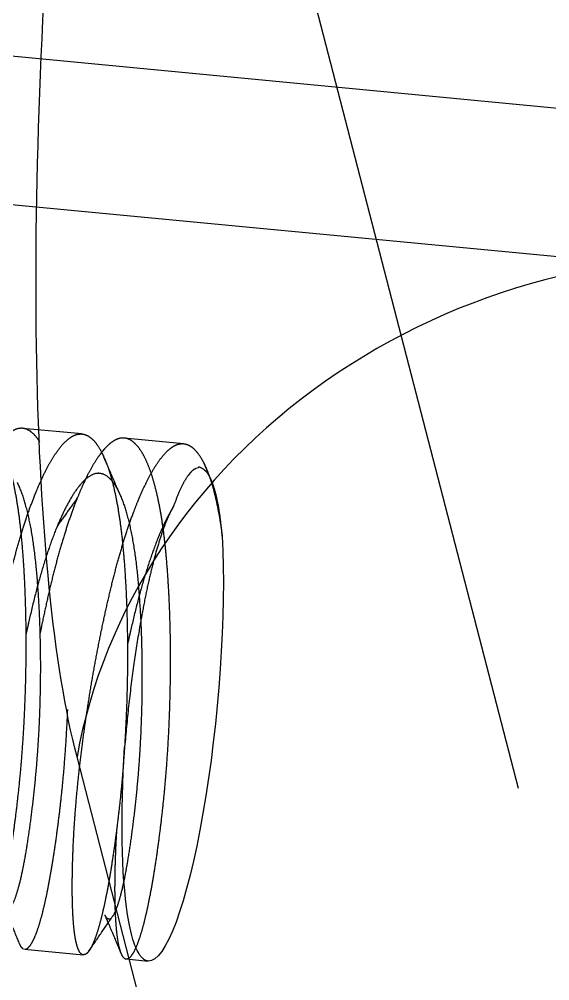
# Model space of a CAD drawing. Header units: millimetres. Extents: x -15 to 73, y -25 to 105.
# Drawn here: x -8.881 to -6.322, y 56.061 to 60.698 of the extents above; entities that cross this region are included whole.
import ezdxf

# ---------------------------------------------------------------- set-up
doc = ezdxf.new("R2010")
doc.units = ezdxf.units.MM
doc.linetypes.add('HIDDEN', pattern=[9.525, 6.35, -3.175])
doc.layers.get('0').update_dxf_attribs({"color": 253, "lineweight": 70, "true_color": 0x8faf8f})
doc.layers.add('Hidden', color=98, linetype='HIDDEN', lineweight=70, true_color=0x054805)

msp = doc.modelspace()

# ---------------------------------------------------------------- linework, layer by layer
at = {"color": 98, "lineweight": -3, "true_color": 0x054805}
msp.add_line((-4.7747, 42.3487), (-8.6024, 57.1401), dxfattribs=at)
at = {"color": 98, "lineweight": -3, "true_color": 0x054805, "extrusion": (-1.90893e-17, -5.39415e-17, -1)}
msp.add_ellipse((-7.7441, 61.9623), major_axis=(0.5131, 5.3756), ratio=0.171706, start_param=3.583213, end_param=4.662671, dxfattribs=at)
at = {"color": 98, "lineweight": -3, "true_color": 0x054805}
msp.add_ellipse((-5.6604, 56.8593), major_axis=(2.9043, 0.7516), ratio=0.890633, start_param=1.183586, end_param=2.754383, dxfattribs=at)
at = {"layer": 'Hidden', "lineweight": -3}
for p, q in [((-8.0649, 63.1366), (-3.8024, 46.6651)), ((-10.3488, 60.658), (-2.111, 59.8717)), ((-3.9914, 59.333), (-12.2292, 60.1192)), ((-8.5784, 58.6978), (-8.8646, 58.7251)), ((-8.0881, 58.651), (-8.3742, 58.6783)), ((-8.4725, 58.6229), (-8.4872, 58.6048)), ((-8.4647, 58.5672), (-8.4801, 58.603)), ((-8.0176, 58.5343), (-8.0294, 58.5309)), ((-7.9598, 58.4868), (-7.9898, 58.5562)), ((-8.0558, 58.5109), (-8.0664, 58.4982)), ((-8.4681, 56.3777), (-8.4522, 56.34)), ((-8.856, 56.2129), (-8.5723, 56.1858)), ((-8.3657, 56.1661), (-8.2594, 56.1559))]:
    msp.add_line(p, q, dxfattribs=at)
at = {"layer": 'Hidden', "lineweight": -3, "extrusion": (-1.90893e-17, -5.39415e-17, -1)}
for start_param, end_param in [(0.850662, 3.141593), (3.734359, 4.524735), (3.337875, 3.734359), (3.141593, 3.337875)]:
    msp.add_ellipse((-8.1406, 57.4003), major_axis=(0.1188, 1.2443), ratio=0.171706, start_param=start_param, end_param=end_param, dxfattribs=at)
at = {"layer": 'Hidden', "lineweight": -3}
for points, knots in [([(-8.8646, 58.7251), (-8.8678, 58.7252), (-8.8793, 58.7258), (-8.9006, 58.7205), (-8.9192, 58.7098), (-8.9294, 58.7019), (-8.9316, 58.7002)], [0, 0, 0, 0, 0.128092, 0.472489, 0.88112, 1, 1, 1, 1]), ([(-8.7814, 58.6588), (-8.7814, 58.6588), (-8.7882, 58.6689), (-8.8009, 58.6878), (-8.824, 58.7097), (-8.8459, 58.722), (-8.8597, 58.7243), (-8.8646, 58.7251)], [0, 0, 0, 0, 0.0012, 0.331848, 0.61849, 0.8642, 1, 1, 1, 1]), ([(-8.7995, 58.4192), (-8.794, 58.4325), (-8.78, 58.4658), (-8.7564, 58.5161), (-8.729, 58.567), (-8.7019, 58.6096), (-8.6753, 58.6442), (-8.6488, 58.6709), (-8.6227, 58.689), (-8.5988, 58.6981), (-8.5842, 58.6978), (-8.5784, 58.6978)], [0, 0, 0, 0, 0.115919, 0.291085, 0.447727, 0.58177, 0.697817, 0.799015, 0.883555, 0.953326, 1, 1, 1, 1]), ([(-8.5784, 58.6978), (-8.5762, 58.6975), (-8.5655, 58.6961), (-8.5527, 58.6908), (-8.5434, 58.6846), (-8.5412, 58.6831)], [0, 0, 0, 0, 0.165623, 0.80555, 1, 1, 1, 1]), ([(-8.5412, 58.6831), (-8.5355, 58.6786), (-8.5209, 58.6669), (-8.5013, 58.6411), (-8.4871, 58.6169), (-8.4798, 58.6019), (-8.4784, 58.599)], [0, 0, 0, 0, 0.206146, 0.528579, 0.909125, 1, 1, 1, 1]), ([(-8.3743, 58.6783), (-8.3804, 58.6783), (-8.3955, 58.6785), (-8.4198, 58.669), (-8.4379, 58.6566), (-8.4475, 58.6481), (-8.4494, 58.6465)], [0, 0, 0, 0, 0.216857, 0.540211, 0.909558, 1, 1, 1, 1]), ([(-8.3657, 56.1661), (-8.3618, 56.1666), (-8.352, 56.168), (-8.339, 56.1818), (-8.3259, 56.2023), (-8.3126, 56.2314), (-8.2991, 56.2687), (-8.2853, 56.3144), (-8.2716, 56.368), (-8.2581, 56.4284), (-8.2448, 56.4959), (-8.2318, 56.5707), (-8.2192, 56.6514), (-8.2072, 56.7368), (-8.1958, 56.8271), (-8.1851, 56.9225), (-8.1756, 57.0214), (-8.1678, 57.1222), (-8.1613, 57.2251), (-8.1563, 57.3304), (-8.153, 57.4363), (-8.1512, 57.5412), (-8.151, 57.6453), (-8.1523, 57.7487), (-8.1553, 57.8499), (-8.1599, 57.9471), (-8.1659, 58.0405), (-8.1734, 58.1305), (-8.1828, 58.2154), (-8.194, 58.294), (-8.2071, 58.3663), (-8.222, 58.4326), (-8.2386, 58.4919), (-8.2566, 58.5432), (-8.2759, 58.5866), (-8.2967, 58.6223), (-8.3189, 58.6499), (-8.3422, 58.6687), (-8.3614, 58.6766), (-8.372, 58.678), (-8.3743, 58.6783)], [0, 0, 0, 0, 0.004387, 0.011123, 0.020578, 0.032664, 0.047667, 0.06613, 0.087564, 0.111142, 0.137265, 0.16664, 0.198332, 0.231152, 0.265734, 0.302918, 0.341446, 0.379894, 0.419094, 0.459946, 0.50103, 0.540919, 0.580488, 0.620592, 0.659795, 0.696775, 0.732399, 0.767393, 0.800481, 0.830598, 0.858559, 0.884918, 0.908709, 0.929278, 0.947305, 0.963233, 0.976678, 0.987715, 0.99739, 1, 1, 1, 1]), ([(-8.9688, 58.6458), (-8.9676, 58.6435), (-8.9595, 58.6262), (-8.9455, 58.5911), (-8.9282, 58.537), (-8.9125, 58.4749), (-8.8985, 58.406), (-8.8864, 58.3313), (-8.8761, 58.2506), (-8.8677, 58.1637), (-8.8609, 58.072), (-8.8556, 57.9772), (-8.8519, 57.8789), (-8.8496, 57.7768), (-8.849, 57.6727), (-8.8499, 57.5683), (-8.8524, 57.4633), (-8.8565, 57.3575), (-8.8621, 57.2526), (-8.8692, 57.1503), (-8.8777, 57.0505), (-8.8877, 56.9529), (-8.8988, 56.859), (-8.9103, 56.7705), (-8.9224, 56.6871), (-8.9351, 56.6086), (-8.9482, 56.5363), (-8.9615, 56.4714), (-8.9749, 56.4137), (-8.9885, 56.363), (-9.0021, 56.3202), (-9.0155, 56.2861), (-9.0262, 56.2643), (-9.033, 56.2543), (-9.0345, 56.2521)], [0, 0, 0, 0, 0.003209, 0.023603, 0.046733, 0.073341, 0.102673, 0.133652, 0.166887, 0.203251, 0.241581, 0.280453, 0.320684, 0.363225, 0.406624, 0.449346, 0.492304, 0.536454, 0.580239, 0.622157, 0.663158, 0.704104, 0.743492, 0.779973, 0.814469, 0.847645, 0.878244, 0.90531, 0.929573, 0.951454, 0.970093, 0.985024, 0.996814, 1, 1, 1, 1]), ([(-8.4494, 58.6465), (-8.4565, 58.6397), (-8.4644, 58.6321), (-8.4717, 58.6239), (-8.4725, 58.6229)], [0, 0, 0, 0, 0.885644, 1, 1, 1, 1]), ([(-8.3096, 58.3713), (-8.3068, 58.3781), (-8.2956, 58.4052), (-8.2755, 58.4498), (-8.2485, 58.5029), (-8.2212, 58.5486), (-8.1941, 58.5865), (-8.1676, 58.6157), (-8.1416, 58.6367), (-8.1156, 58.6495), (-8.0972, 58.6518), (-8.0885, 58.651), (-8.0881, 58.651)], [0, 0, 0, 0, 0.059636, 0.235182, 0.393508, 0.537807, 0.663076, 0.766894, 0.854297, 0.929837, 0.996893, 1, 1, 1, 1]), ([(-8.0881, 58.651), (-8.0804, 58.6495), (-8.0711, 58.6477), (-8.0627, 58.6435), (-8.0613, 58.6427)], [0, 0, 0, 0, 0.826423, 1, 1, 1, 1]), ([(-8.0613, 58.6427), (-8.0549, 58.6388), (-8.0393, 58.6289), (-8.0183, 58.6048), (-8.0009, 58.578), (-7.9916, 58.5592), (-7.9881, 58.5522)], [0, 0, 0, 0, 0.189258, 0.468545, 0.800838, 1, 1, 1, 1]), ([(-8.4872, 58.6048), (-8.4907, 58.6001), (-8.5045, 58.5817), (-8.5269, 58.546), (-8.548, 58.5071), (-8.5599, 58.4827), (-8.5634, 58.4755)], [0, 0, 0, 0, 0.11651, 0.459945, 0.838816, 1, 1, 1, 1]), ([(-8.4784, 58.599), (-8.4731, 58.5873), (-8.4602, 58.5586), (-8.4437, 58.5097), (-8.4275, 58.451), (-8.413, 58.385), (-8.4001, 58.3117), (-8.3891, 58.2323), (-8.3801, 58.1482), (-8.3729, 58.059), (-8.367, 57.9646), (-8.3626, 57.8665), (-8.3599, 57.7663), (-8.3587, 57.6638), (-8.3591, 57.5588), (-8.361, 57.4529), (-8.3646, 57.348), (-8.3696, 57.2436), (-8.3762, 57.1397), (-8.3842, 57.038), (-8.3937, 56.94), (-8.4043, 56.8457), (-8.4158, 56.7548), (-8.4278, 56.6686), (-8.4403, 56.5887), (-8.4531, 56.5149), (-8.4664, 56.447), (-8.4799, 56.3861), (-8.4934, 56.3331), (-8.5068, 56.288), (-8.5204, 56.2506), (-8.5324, 56.2235), (-8.5412, 56.2099), (-8.5441, 56.2053)], [0, 0, 0, 0, 0.015957, 0.038779, 0.063726, 0.091288, 0.122255, 0.155679, 0.190311, 0.226876, 0.266295, 0.307253, 0.348248, 0.390153, 0.433933, 0.478071, 0.521041, 0.563768, 0.607183, 0.649731, 0.689953, 0.728802, 0.767059, 0.803304, 0.836335, 0.867006, 0.895886, 0.921863, 0.944171, 0.963449, 0.980024, 0.993265, 1, 1, 1, 1]), ([(-8.3995, 58.4168), (-8.4129, 58.4478), (-8.434, 58.4965), (-8.4551, 58.5452), (-8.4628, 58.5629)], [0, 0, 0, 0, 0.63616, 1, 1, 1, 1]), ([(-8.0294, 58.5309), (-8.0336, 58.5287), (-8.0435, 58.5236), (-8.0513, 58.5156), (-8.0558, 58.5109)], [0, 0, 0, 0, 0.420449, 1, 1, 1, 1]), ([(-7.9951, 58.5299), (-8.006, 58.5359), (-8.0169, 58.542), (-8.0176, 58.5343), (-8.0176, 58.5343)], [0, 0, 0, 0, 0.996985, 1, 1, 1, 1]), ([(-7.9603, 58.4881), (-7.9645, 58.496), (-7.9731, 58.5124), (-7.9876, 58.5239), (-7.9951, 58.5299)], [0, 0, 0, 0, 0.481116, 1, 1, 1, 1]), ([(-7.9881, 58.5522), (-7.9851, 58.5458), (-7.9749, 58.5238), (-7.9596, 58.4824), (-7.9426, 58.4256), (-7.9271, 58.3599), (-7.913, 58.2858), (-7.9056, 58.2331), (-7.9017, 58.2056)], [0, 0, 0, 0, 0.059183, 0.202482, 0.369264, 0.55504, 0.76738, 1, 1, 1, 1]), ([(-8.3999, 58.4175), (-8.4079, 58.4323), (-8.4242, 58.4626), (-8.4573, 58.4992), (-8.5037, 58.5131), (-8.5496, 58.4929), (-8.59, 58.4521), (-8.6297, 58.3946), (-8.6656, 58.3276), (-8.6865, 58.2792), (-8.6968, 58.2554)], [0, 0, 0, 0, 0.107039, 0.218289, 0.303862, 0.394175, 0.519149, 0.665764, 0.835657, 1, 1, 1, 1]), ([(-8.0664, 58.4982), (-8.0744, 58.4861), (-8.0924, 58.4587), (-8.1149, 58.4086), (-8.1287, 58.3708), (-8.1362, 58.3502)], [0, 0, 0, 0, 0.264713, 0.599169, 1, 1, 1, 1]), ([(-7.9017, 58.2056), (-7.9046, 58.2344), (-7.9099, 58.2884), (-7.9218, 58.3629), (-7.9359, 58.4248), (-7.9494, 58.4651), (-7.9585, 58.4843), (-7.9603, 58.4881)], [0, 0, 0, 0, 0.299803, 0.56133, 0.780562, 0.95636, 1, 1, 1, 1]), ([(-8.9202, 56.4197), (-8.9197, 56.4204), (-8.9104, 56.434), (-8.897, 56.4676), (-8.8799, 56.5247), (-8.8635, 56.597), (-8.8473, 56.6847), (-8.8318, 56.7853), (-8.8175, 56.8958), (-8.8043, 57.0144), (-8.7931, 57.1406), (-8.7847, 57.2744), (-8.7793, 57.414), (-8.7772, 57.5559), (-8.7784, 57.6965), (-8.7832, 57.8404), (-8.792, 57.9825), (-8.805, 58.1205), (-8.8233, 58.2441), (-8.8475, 58.3514), (-8.8709, 58.4232), (-8.8872, 58.4578), (-8.8902, 58.4643)], [0, 0, 0, 0, 0.001352, 0.023838, 0.05172, 0.087746, 0.131166, 0.180794, 0.235141, 0.292569, 0.353495, 0.418658, 0.486636, 0.555753, 0.624209, 0.690243, 0.76409, 0.830374, 0.891012, 0.944768, 0.989596, 1, 1, 1, 1]), ([(-8.5634, 58.4755), (-8.569, 58.4636), (-8.5823, 58.4351), (-8.5943, 58.4059), (-8.6013, 58.3889)], [0, 0, 0, 0, 0.41495, 1, 1, 1, 1]), ([(-9.0627, 56.2326), (-9.0645, 56.233), (-9.071, 56.2344), (-9.0807, 56.2452), (-9.0894, 56.2643), (-9.0972, 56.2919), (-9.1036, 56.3272), (-9.1087, 56.3707), (-9.1126, 56.4225), (-9.1149, 56.4818), (-9.1159, 56.5475), (-9.1154, 56.6199), (-9.1134, 56.6992), (-9.11, 56.7839), (-9.1049, 56.8726), (-9.0977, 56.9656), (-9.0886, 57.0631), (-9.0776, 57.1634), (-9.0649, 57.2649), (-9.0505, 57.3678), (-9.0345, 57.4724), (-9.0169, 57.577), (-8.9981, 57.6799), (-8.9782, 57.7812), (-8.957, 57.8813), (-8.9349, 57.9784), (-8.9121, 58.071), (-8.8882, 58.1591), (-8.863, 58.2431), (-8.8369, 58.3214), (-8.8155, 58.3795), (-8.8028, 58.411), (-8.7995, 58.4192)], [0, 0, 0, 0, 0.002467, 0.008765, 0.018123, 0.030962, 0.04693, 0.06632, 0.089776, 0.11664, 0.145882, 0.178002, 0.213852, 0.252277, 0.291788, 0.333188, 0.377481, 0.423173, 0.468613, 0.514766, 0.562679, 0.61068, 0.65712, 0.703011, 0.749335, 0.794423, 0.836717, 0.87729, 0.916976, 0.954316, 0.988119, 1, 1, 1, 1]), ([(-8.6013, 58.3889), (-8.6034, 58.3838), (-8.6151, 58.3545), (-8.6353, 58.2995), (-8.6611, 58.2217), (-8.6861, 58.1383), (-8.7103, 58.0491), (-8.7333, 57.9556), (-8.7551, 57.8593), (-8.7705, 57.7865), (-8.7788, 57.7455), (-8.7804, 57.7374)], [0, 0, 0, 0, 0.024404, 0.13973, 0.260022, 0.387617, 0.525746, 0.66988, 0.814693, 0.96333, 1, 1, 1, 1]), ([(-8.598, 58.3935), (-8.6146, 58.3703), (-8.6475, 58.324), (-8.6806, 58.2777), (-8.6971, 58.2547)], [0, 0, 0, 0, 0.50095, 1, 1, 1, 1]), ([(-8.4298, 56.3729), (-8.4293, 56.3736), (-8.4201, 56.3872), (-8.4066, 56.4208), (-8.3896, 56.4779), (-8.3731, 56.5502), (-8.3569, 56.6379), (-8.3414, 56.7385), (-8.3271, 56.849), (-8.3139, 56.9676), (-8.3027, 57.0938), (-8.2944, 57.2276), (-8.289, 57.3672), (-8.2868, 57.5091), (-8.2881, 57.6497), (-8.2928, 57.7936), (-8.3016, 57.9357), (-8.3146, 58.0737), (-8.333, 58.1973), (-8.3572, 58.3046), (-8.3806, 58.3764), (-8.3968, 58.411), (-8.3999, 58.4175)], [0, 0, 0, 0, 0.001352, 0.023838, 0.05172, 0.087746, 0.131166, 0.180794, 0.235141, 0.292569, 0.353495, 0.418658, 0.486636, 0.555753, 0.624209, 0.690243, 0.76409, 0.830374, 0.891012, 0.944768, 0.989596, 1, 1, 1, 1]), ([(-8.5723, 56.1858), (-8.5728, 56.1859), (-8.5775, 56.1865), (-8.587, 56.1933), (-8.596, 56.2098), (-8.6042, 56.2341), (-8.6111, 56.267), (-8.6168, 56.308), (-8.621, 56.3565), (-8.6239, 56.4127), (-8.6254, 56.4767), (-8.6254, 56.5474), (-8.6239, 56.6237), (-8.6211, 56.7058), (-8.6165, 56.7939), (-8.61, 56.8863), (-8.6016, 56.9817), (-8.5914, 57.0801), (-8.5792, 57.1819), (-8.5653, 57.2854), (-8.5499, 57.3889), (-8.533, 57.4926), (-8.5146, 57.5968), (-8.4949, 57.6998), (-8.4742, 57.7998), (-8.4526, 57.8971), (-8.4299, 57.9919), (-8.4062, 58.0826), (-8.3815, 58.1676), (-8.356, 58.2471), (-8.3322, 58.3146), (-8.316, 58.3553), (-8.3096, 58.3713)], [0, 0, 0, 0, 0.00058, 0.006398, 0.014451, 0.025675, 0.040789, 0.059541, 0.081216, 0.106163, 0.13511, 0.167179, 0.201136, 0.23761, 0.27752, 0.319537, 0.362084, 0.406057, 0.45249, 0.499795, 0.546305, 0.59301, 0.640946, 0.688417, 0.733783, 0.778088, 0.82226, 0.864702, 0.903994, 0.941152, 0.976916, 1, 1, 1, 1]), ([(-8.1362, 58.3502), (-8.1494, 58.3269), (-8.1781, 58.2762), (-8.2148, 58.1904), (-8.2509, 58.0924), (-8.2847, 57.9846), (-8.316, 57.8684), (-8.3404, 57.7661), (-8.3544, 57.7023), (-8.3593, 57.6799)], [0, 0, 0, 0, 0.113359, 0.245847, 0.394425, 0.555132, 0.723561, 0.903294, 1, 1, 1, 1]), ([(-8.1362, 58.3502), (-8.1444, 58.3351), (-8.1624, 58.3015), (-8.1852, 58.2433), (-8.2086, 58.174), (-8.2312, 58.0942), (-8.2533, 58.0048), (-8.2747, 57.9058), (-8.2875, 57.8365), (-8.2942, 57.8)], [0, 0, 0, 0, 0.089542, 0.198728, 0.326069, 0.470973, 0.632031, 0.806388, 1, 1, 1, 1]), ([(-8.6968, 58.2554), (-8.6989, 58.2504), (-8.7143, 58.2129), (-8.7412, 58.1391), (-8.7751, 58.0314), (-8.8064, 57.9152), (-8.8308, 57.8127), (-8.8448, 57.7487), (-8.8498, 57.7262)], [0, 0, 0, 0, 0.029372, 0.220406, 0.427035, 0.643594, 0.874687, 1, 1, 1, 1]), ([(-8.2942, 57.8), (-8.2972, 57.7833), (-8.31, 57.71), (-8.3311, 57.572), (-8.3548, 57.3848), (-8.3667, 57.254), (-8.3727, 57.1882)], [0, 0, 0, 0, 0.08251, 0.361656, 0.678583, 1, 1, 1, 1]), ([(-8.856, 56.2129), (-8.8536, 56.213), (-8.8461, 56.2134), (-8.834, 56.223), (-8.8211, 56.2406), (-8.8076, 56.2671), (-8.7941, 56.3017), (-8.7805, 56.3441), (-8.7669, 56.3945), (-8.7532, 56.453), (-8.7397, 56.5186), (-8.7267, 56.5903), (-8.714, 56.6683), (-8.7017, 56.7527), (-8.69, 56.8422), (-8.6791, 56.9351), (-8.6692, 57.032), (-8.6607, 57.1328), (-8.6537, 57.236), (-8.6495, 57.3153), (-8.6477, 57.3597), (-8.6473, 57.3697)], [0, 0, 0, 0, 0.005937, 0.018625, 0.03651, 0.06128, 0.092787, 0.129869, 0.173162, 0.223976, 0.280805, 0.341505, 0.407145, 0.479415, 0.555952, 0.633874, 0.714766, 0.80054, 0.888274, 0.974807, 1, 1, 1, 1]), ([(-8.4114, 56.7924), (-8.4118, 56.7851), (-8.414, 56.749), (-8.4171, 56.685), (-8.4198, 56.6024), (-8.421, 56.5254), (-8.4208, 56.4699), (-8.4202, 56.4404), (-8.42, 56.434)], [0, 0, 0, 0, 0.061066, 0.302406, 0.535974, 0.75292, 0.946235, 1, 1, 1, 1]), ([(-8.42, 56.434), (-8.4196, 56.4195), (-8.4192, 56.4024), (-8.4184, 56.3854), (-8.4183, 56.3828)], [0, 0, 0, 0, 0.84936, 1, 1, 1, 1]), ([(-8.5455, 56.2034), (-8.5263, 56.2315), (-8.4879, 56.2878), (-8.4495, 56.344), (-8.4303, 56.3722)], [0, 0, 0, 0, 0.498991, 1, 1, 1, 1]), ([(-8.4683, 56.3781), (-8.4667, 56.3739), (-8.463, 56.3638), (-8.4526, 56.3605), (-8.4465, 56.3585)], [0, 0, 0, 0, 0.419959, 1, 1, 1, 1]), ([(-8.4183, 56.3828), (-8.4174, 56.3663), (-8.4156, 56.3333), (-8.4113, 56.2869), (-8.4052, 56.2464), (-8.3989, 56.2162), (-8.393, 56.1999), (-8.3909, 56.194)], [0, 0, 0, 0, 0.258867, 0.51765, 0.729163, 0.900652, 1, 1, 1, 1]), ([(-8.8812, 56.2408), (-8.8787, 56.2348), (-8.8743, 56.2241), (-8.8651, 56.2172), (-8.8612, 56.2143)], [0, 0, 0, 0, 0.566643, 1, 1, 1, 1]), ([(-8.5441, 56.2053), (-8.5456, 56.2034), (-8.5504, 56.197), (-8.559, 56.1877), (-8.5685, 56.1864), (-8.5723, 56.1858)], [0, 0, 0, 0, 0.205874, 0.681548, 1, 1, 1, 1]), ([(-8.3909, 56.194), (-8.39, 56.1919), (-8.3866, 56.1842), (-8.3802, 56.173), (-8.3706, 56.1667), (-8.366, 56.1661), (-8.3657, 56.1661)], [0, 0, 0, 0, 0.175487, 0.647447, 0.973362, 1, 1, 1, 1])]:
    msp.add_open_spline(points, degree=3, knots=knots, dxfattribs=at)
at = {"layer": 'Hidden', "lineweight": -3, "extrusion": (-5.33609e-10, -2.24326e-10, -1)}
msp.add_open_spline([(-8.9426, 56.3868), (-8.9348, 56.3682), (-8.9139, 56.3185), (-8.893, 56.2688), (-8.8799, 56.2377)], degree=3, knots=[0, 0, 0, 0, 0.374529, 1, 1, 1, 1], dxfattribs=at)
at = {"layer": 'Hidden', "lineweight": -3, "extrusion": (1.44569e-10, 6.07527e-11, -1)}
msp.add_open_spline([(-8.4522, 56.34), (-8.4444, 56.3214), (-8.4235, 56.2717), (-8.4026, 56.222), (-8.3896, 56.1909)], degree=3, knots=[0, 0, 0, 0, 0.374529, 1, 1, 1, 1], dxfattribs=at)

doc.saveas('drawing.dxf')
